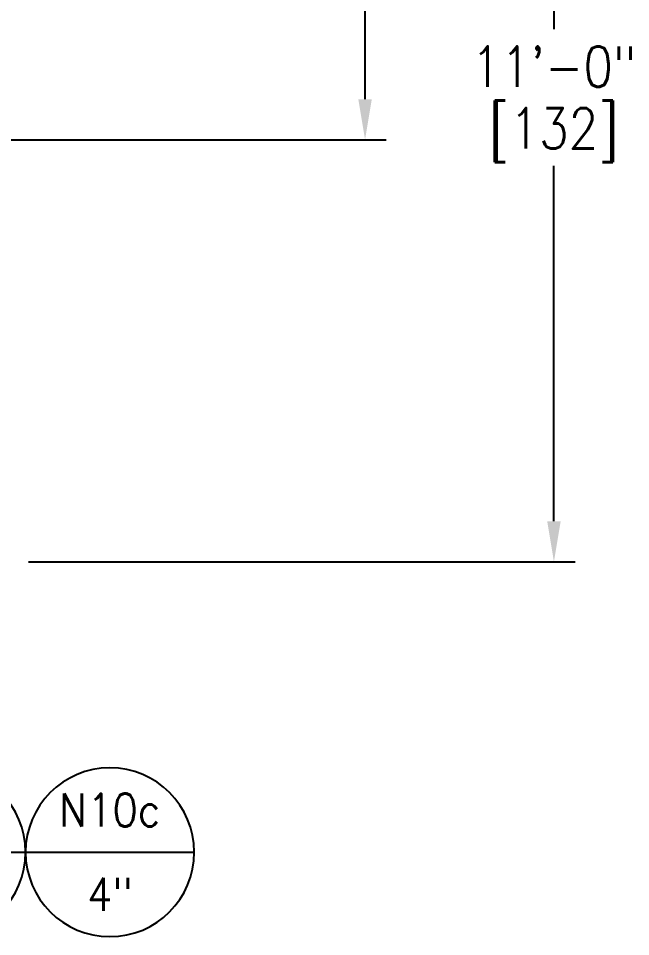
# Model space of a CAD drawing. Extents: x -1889 to 1550, y -1971 to 1122.
# Drawn here: x 604.3 to 691.4, y 352 to 482.6 of the extents above; entities that cross this region are included whole.
import ezdxf
from ezdxf.enums import TextEntityAlignment as Align

# ---------------------------------------------------------------- set-up
doc = ezdxf.new("R2010")
doc.units = 0
doc.header["$LTSCALE"] = 12
doc.header["$MEASUREMENT"] = 0
doc.header["$PDMODE"] = 33
doc.header["$PDSIZE"] = -0.5
doc.layers.get('0').update_dxf_attribs({"linetype": 'CONTINUOUS'})
doc.layers.get('Defpoints').update_dxf_attribs({"linetype": 'CONTINUOUS'})
doc.layers.add('DIM', color=1, linetype='CONTINUOUS')
doc.styles.add('ROMANS', font='ROMANS.shx', dxfattribs={"width": 0.85, "height": 5.76})
doc.styles.get("Standard").update_dxf_attribs({"font": 'sanss___.ttf'})
doc.dimstyles.get("Standard").update_dxf_attribs({"dimtxt": 0.18, "dimasz": 0.18, "dimexe": 0.18, "dimexo": 0.0625, "dimgap": 0.09, "dimtad": 0, "dimtih": 1, "dimtoh": 1, "dimdec": 4, "dimzin": 0, "dimdsep": 46, "dimtxsty": 'Standard', "dimcen": 0.09, "dimadec": 0, "dimazin": 0, "dimtfac": 1, "dimtdec": 4, "dimtofl": 0, "dimtmove": 0, "dimatfit": 3, "dimfxl": 1, "dimtolj": 1, "dimtzin": 0, "dimarcsym": 0})

# ---------------------------------------------------------------- blocks, each defined once
blk = doc.blocks.new('Nozzle Callout')
blk.add_line((0.25, 0), (-0.25, 0))
blk.add_circle((0, 0), 0.25)
at = {"style": 'ROMANS', "width": 0.9}
for tag, p in [('NZ-ID', (0, 0.125)), ('NZ-SZ', (0, -0.125))]:
    blk.add_attdef(tag, text='', height=0.0975, dxfattribs=at).set_placement(p, align=Align.MIDDLE)
blk = doc.blocks.new('*D192')
at = {"layer": 'Defpoints', "color": 0, "transparency": 16777216}
for p in [(633.7, 537.33), (563.77, 465.33), (653.58, 465.33)]:
    blk.add_point(p, dxfattribs=at)
at = {"layer": 'DIM', "color": 0, "lineweight": -2, "transparency": 16777216}
for p, q in [((639.7, 537.33), (656.58, 537.33)), ((653.58, 531.57), (653.58, 511.07)), ((653.58, 471.09), (653.58, 491.6)), ((569.77, 465.33), (656.58, 465.33))]:
    blk.add_line(p, q, dxfattribs=at)
at = {"layer": 'DIM', "color": 0, "transparency": 16777216}
for points in [[(652.62, 531.57), (654.54, 531.57), (653.58, 537.33)], [(652.62, 471.09), (654.54, 471.09), (653.58, 465.33)]]:
    blk.add_solid(points, dxfattribs=at)
at = {"layer": 'DIM', "color": 0, "transparency": 16777216, "char_height": 5.76, "attachment_point": 5, "style": 'ROMANS'}
for s, insert in [('\\A1;6\'-0"', (653.58, 505.72)), ('\\A1;[72]', (653.58, 495.98))]:
    blk.add_mtext(s, dxfattribs=dict(at, insert=insert))
blk = doc.blocks.new('*D194')
at = {"layer": 'Defpoints', "color": 0, "transparency": 16777216}
for p in [(633.7, 537.33), (599.7, 405.33), (680.45, 405.33)]:
    blk.add_point(p, dxfattribs=at)
at = {"layer": 'DIM', "color": 0, "lineweight": -2, "transparency": 16777216}
for p, q in [((639.7, 537.33), (683.45, 537.33)), ((680.45, 531.57), (680.45, 481.07)), ((680.45, 411.09), (680.45, 461.6)), ((605.7, 405.33), (683.45, 405.33))]:
    blk.add_line(p, q, dxfattribs=at)
at = {"layer": 'DIM', "color": 0, "transparency": 16777216}
for points in [[(679.49, 531.57), (681.41, 531.57), (680.45, 537.33)], [(679.49, 411.09), (681.41, 411.09), (680.45, 405.33)]]:
    blk.add_solid(points, dxfattribs=at)
at = {"layer": 'DIM', "color": 0, "transparency": 16777216, "char_height": 5.76, "attachment_point": 5, "style": 'ROMANS'}
for s, insert in [('\\A1;11\'-0"', (680.45, 475.72)), ('\\A1;[132]', (680.45, 465.98))]:
    blk.add_mtext(s, dxfattribs=dict(at, insert=insert))

msp = doc.modelspace()

# ---------------------------------------------------------------- block references
at = {"layer": 'DIM'}
ref = msp.add_blockref('Nozzle Callout', (593.2815, 364.02234, -0.00504), dxfattribs=dict(at, xscale=-48, yscale=48, zscale=48))
ref.add_attrib('NZ-ID', 'N9c', dxfattribs={"layer": '0', "height": 4.68, "style": 'ROMANS', "width": 0.9}).set_placement((593.2815, 370.02234, -0.00504), align=Align.MIDDLE)
ref.add_attrib('NZ-SZ', '47"', dxfattribs={"layer": '0', "height": 4.68, "style": 'ROMANS', "width": 0.9}).set_placement((593.2815, 358.02234, -0.00504), align=Align.MIDDLE)
ref = msp.add_blockref('Nozzle Callout', (617.2815, 364.02234, -0.00504), dxfattribs=dict(at, xscale=-48, yscale=48, zscale=48))
ref.add_attrib('NZ-ID', 'N10c', dxfattribs={"layer": '0', "height": 4.68, "style": 'ROMANS', "width": 0.9}).set_placement((617.2815, 370.02234, -0.00504), align=Align.MIDDLE)
ref.add_attrib('NZ-SZ', '4"', dxfattribs={"layer": '0', "height": 4.68, "style": 'ROMANS', "width": 0.9}).set_placement((617.2815, 358.02234, -0.00504), align=Align.MIDDLE)

# ---------------------------------------------------------------- dimensions: what is measured, and where the dimension line sits
for base, p2, picture, middle in [((653.57804, 465.33221), (563.76712, 465.33221), '*D192', (653.57804, 501.33221)), ((680.45419, 405.33221), (599.70136, 405.33221), '*D194', (680.45419, 471.33221))]:
    dim = msp.add_linear_dim(base=base, p1=(633.70286, 537.33221), p2=p2, angle=90, dimstyle='Standard', override={"dimscale": 48, "dimtxt": 5.76, "dimasz": 0.12, "dimexe": 0.0625, "dimexo": 0.125, "dimgap": 0.02, "dimzin": 3, "dimlunit": 4, "dimpost": '\\X', "dimtxsty": 'ROMANS', "dimcen": 0}, dxfattribs=at)
    dim.commit()
    dim.dimension.update_dxf_attribs({"geometry": picture, "text_midpoint": middle})

doc.saveas('drawing.dxf')
